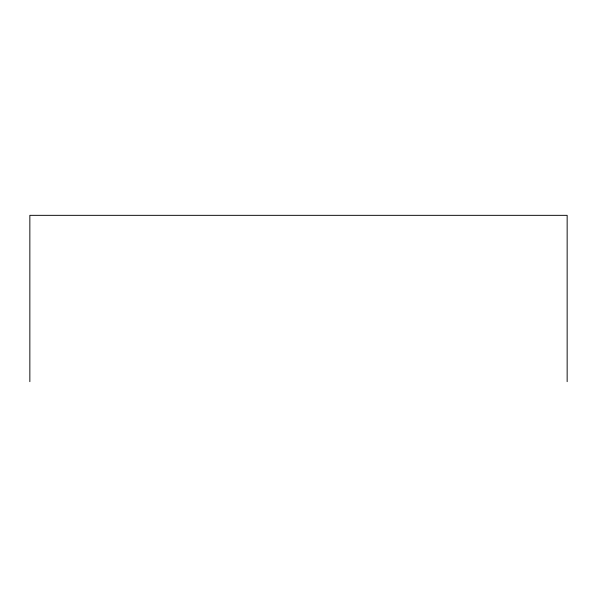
<?xml version="1.0" encoding="UTF-8"?>
<svg xmlns="http://www.w3.org/2000/svg" width="597" height="597" viewBox="0 0 597 597"><rect width="100%" height="100%" fill="white"/><g stroke="black" fill="none" stroke-linecap="round" stroke-linejoin="round"><path stroke-width="0.9" d="M567.15 381.662L567.15 215.338L29.85 215.338L29.85 381.662"/></g></svg>
